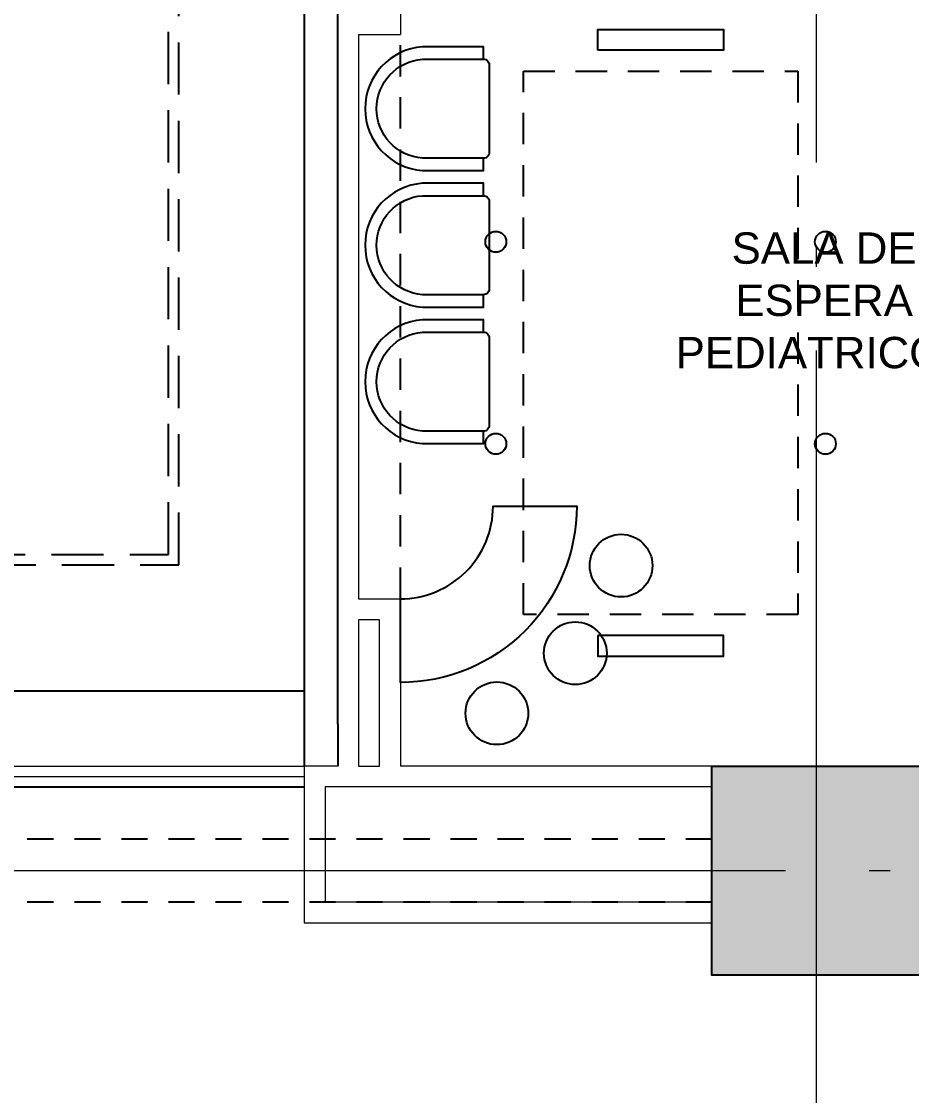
# Model space of a CAD drawing. Header units: metres. Extents: x -22 to 564, y 0 to 143.
# Drawn here: x 219.48 to 223.74, y 47.9 to 53.04 of the extents above; entities that cross this region are included whole.
import ezdxf

# ---------------------------------------------------------------- set-up
doc = ezdxf.new("R2010")
doc.units = ezdxf.units.M
for name, pattern in [('EJES630', [6.3, 5.5, -0.4, 0, -0.4]), ('XREF 2N NEURO-ONCOLOGIA$0$DASHED2', [0.375, 0.25, -0.125]), ('XREF 2N NEURO-ONCOLOGIA$0$HIDDE150', [0.24, 0.15, -0.09]), ('XREF 2N NEURO-ONCOLOGIA$0$HIDDEN2', [0.1875, 0.125, -0.0625])]:
    doc.linetypes.add(name, pattern=pattern)
for name, color, linetype, lineweight in [('EJES', 11, 'EJES630', 0), ('XREF 2N NEURO-ONCOLOGIA$0$HERRERIAS', 1, 'Continuous', 18), ('XREF 2N NEURO-ONCOLOGIA$0$MUROS DE TABLAROCA', 150, 'Continuous', 13)]:
    doc.layers.add(name, color=color, linetype=linetype, lineweight=lineweight)
for name, color, linetype in [('TEXTO', 7, 'Continuous'), ('XREF 2N NEURO-ONCOLOGIA$0$-CG-M-WALL', 7, 'Continuous'), ('XREF 2N NEURO-ONCOLOGIA$0$COLUMNAS', 6, 'Continuous'), ('XREF 2N NEURO-ONCOLOGIA$0$CONTRAVENTEOS', 6, 'XREF 2N NEURO-ONCOLOGIA$0$HIDDEN2'), ('XREF 2N NEURO-ONCOLOGIA$0$LAMINA MULTIPERFORADA', 9, 'Continuous'), ('XREF 2N NEURO-ONCOLOGIA$0$LAMPARAS 1', 112, 'Continuous'), ('XREF 2N NEURO-ONCOLOGIA$0$MOBILIARIO', 161, 'Continuous'), ('XREF 2N NEURO-ONCOLOGIA$0$Mobiliario Fijo', 40, 'Continuous'), ('XREF 2N NEURO-ONCOLOGIA$0$MUROS BAJOS', 2, 'Continuous'), ('XREF 2N NEURO-ONCOLOGIA$0$NOVIDESA', 11, 'Continuous'), ('XREF 2N NEURO-ONCOLOGIA$0$PLAFONES', 20, 'XREF 2N NEURO-ONCOLOGIA$0$HIDDE150'), ('XREF 2N NEURO-ONCOLOGIA$0$PROYECCIÓN', 252, 'XREF 2N NEURO-ONCOLOGIA$0$HIDDE150')]:
    doc.layers.add(name, color=color, linetype=linetype)
doc.styles.add('100 LOCALES 25', font='arial.ttf', dxfattribs={"height": 0.25})

# ---------------------------------------------------------------- blocks, each defined once
blk = doc.blocks.new('XREF 2N NEURO-ONCOLOGIA$0$C-1')
at = {"layer": 'XREF 2N NEURO-ONCOLOGIA$0$-CG-M-WALL', "true_color": 0x636466}
h = blk.add_hatch(color=251, dxfattribs=at)
h.dxf.hatch_style = 1
h.paths.add_polyline_path([(-0.5, -0.5), (-0.5, 0.5), (0.5, 0.5), (0.5, -0.5)])
blk.add_lwpolyline([(-0.5, -0.5), (-0.5, 0.5), (0.5, 0.5), (0.5, -0.5)], close=True)
blk = doc.blocks.new('XREF 2N NEURO-ONCOLOGIA$0$Ref Arq Nivel 2$0$Silla 2')
blk.add_lwpolyline([(-0.2154, -0.025, -0.414214), (-0.1904, 0), (0.1904, 0, -0.414214), (0.2154, -0.025)], format="xyb")
blk.add_lwpolyline([(-0.2154, -0.29), (-0.2154, -0.025), (-0.2692, -0.025), (-0.2692, -0.29, 0.928571), (0.2692, -0.29), (0.2692, -0.025), (0.2154, -0.025), (0.2154, -0.29, -0.928571)], format="xyb", close=True)
blk = doc.blocks.new('XREF 2N NEURO-ONCOLOGIA')
at = {"layer": 'XREF 2N NEURO-ONCOLOGIA$0$CONTRAVENTEOS', "elevation": 0}
blk.add_lwpolyline([(15.6739, 24.2576), (15.6739, 31.3576), (15.3739, 31.3576), (15.3739, 24.2576)], close=True, dxfattribs=at)
at = {"layer": 'XREF 2N NEURO-ONCOLOGIA$0$HERRERIAS'}
for p, q in [((15.9739, 29.4076, 0), (15.9739, 26.2076, 0)), ((16.0239, 29.4076, 0), (16.0239, 26.2076, 0))]:
    blk.add_line(p, q, dxfattribs=at)
at = {"layer": 'XREF 2N NEURO-ONCOLOGIA$0$LAMINA MULTIPERFORADA', "linetype": 'XREF 2N NEURO-ONCOLOGIA$0$DASHED2', "elevation": 0}
for points in [[(-0.7361, 52.1676), (17.0364, 52.1676), (17.0364, 26.8579), (22.3339, 26.8579), (22.3314, -3.0724), (-0.7361, -3.0724)], [(-0.6861, 52.1176), (16.9864, 52.1176), (16.9864, 26.8079), (22.2839, 26.8079), (22.2814, -3.0224), (-0.6861, -3.0224)]]:
    blk.add_lwpolyline(points, close=True, dxfattribs=at)
at = {"layer": 'XREF 2N NEURO-ONCOLOGIA$0$LAMPARAS 1', "elevation": 0}
for points in [[(16.6489, 24.8027), (16.5489, 24.8027), (16.5489, 24.2027), (16.6489, 24.2027)], [(19.4489, 24.8027), (19.5489, 24.8027), (19.5489, 24.2027), (19.4489, 24.2027)]]:
    blk.add_lwpolyline(points, close=True, dxfattribs=at)
at = {"layer": 'XREF 2N NEURO-ONCOLOGIA$0$LAMPARAS 1'}
for centre in [(17.5656, 25.2909, 0), (18.5323, 25.2909, 0), (17.5656, 23.7144, 0), (18.5323, 23.7144, 0)]:
    blk.add_circle(centre, 0.05, dxfattribs=at)
at = {"layer": 'XREF 2N NEURO-ONCOLOGIA$0$MOBILIARIO'}
for centre in [(16.2761, 25.2861, 0), (16.5637, 24.9108, 0), (16.9827, 24.692, 0)]:
    blk.add_circle(centre, 0.15, dxfattribs=at)
at = {"layer": 'XREF 2N NEURO-ONCOLOGIA$0$Mobiliario Fijo', "elevation": 0}
blk.add_lwpolyline([(16.8239, 25.7477, 0.414214), (17.2673, 25.3043), (17.2673, 24.9043, -0.414214), (16.4239, 25.7477)], format="xyb", close=True, dxfattribs=at)
at = {"layer": 'XREF 2N NEURO-ONCOLOGIA$0$MUROS BAJOS'}
for p, q in [((15.9239, 29.4076, 0), (15.9239, 26.2076, 0)), ((16.3839, 29.4076, 0), (16.3839, 26.2076, 0))]:
    blk.add_line(p, q, dxfattribs=at)
at = {"layer": 'XREF 2N NEURO-ONCOLOGIA$0$MUROS DE TABLAROCA'}
for p, q in [((16.0239, 26.0477), (16.0239, 26.2076)), ((15.9239, 24.2576), (15.9239, 26.1076)), ((16.0239, 26.0477), (20.424, 26.0477)), ((16.8239, 25.9477), (16.8239, 25.7477)), ((19.524, 25.9475), (16.8239, 25.9475)), ((19.524, 25.9477), (19.524, 25.7477)), ((16.0239, 24.2576), (16.0239, 25.7477)), ((16.8239, 25.7477), (16.0239, 25.7477)), ((20.324, 25.7477), (19.524, 25.7477))]:
    blk.add_line(p, q, dxfattribs=at)
for points in [[(16.0239, 26.2076), (15.9239, 26.2076), (15.2739, 26.2076), (15.2739, 24.2576)], [(15.9239, 26.1076), (15.3739, 26.1076), (15.3739, 24.2576)]]:
    blk.add_lwpolyline(points, dxfattribs=at)
blk.add_lwpolyline([(16.7239, 25.9475), (16.0239, 25.9475), (16.0239, 25.8477), (16.7239, 25.8477)], close=True, dxfattribs=at)
at = {"layer": 'XREF 2N NEURO-ONCOLOGIA$0$NOVIDESA'}
for p, q in [((16.3839, 26.2076, 0), (16.0239, 26.2076, 0)), ((16.224, 26.0476, 0), (16.0239, 26.0476, 0))]:
    blk.add_line(p, q, dxfattribs=at)
at = {"layer": 'XREF 2N NEURO-ONCOLOGIA$0$NOVIDESA', "elevation": 0}
for points in [[(21.6839, 21.6976), (21.6839, 26.2076), (16.3838, 26.2076)], [(16.2239, 26.0477), (21.5239, 26.0477), (21.5239, 21.8576)]]:
    blk.add_lwpolyline(points, dxfattribs=at)
at = {"layer": 'XREF 2N NEURO-ONCOLOGIA$0$PLAFONES', "elevation": 0}
blk.add_lwpolyline([(16.7489, 25.1592), (19.3489, 25.1592), (19.3489, 23.8461), (16.7489, 23.8461)], close=True, dxfattribs=at)
at = {"layer": 'XREF 2N NEURO-ONCOLOGIA$0$PROYECCIÓN'}
blk.add_line((16.8239, 25.7477, 0), (19.524, 25.7477, 0), dxfattribs=at)
at = {"layer": 'XREF 2N NEURO-ONCOLOGIA$0$COLUMNAS'}
blk.add_blockref('XREF 2N NEURO-ONCOLOGIA$0$C-1', (15.5239, 23.7576), dxfattribs=at)
at = {"layer": 'XREF 2N NEURO-ONCOLOGIA$0$MOBILIARIO', "xscale": 1.099999999999994, "yscale": 1.099999999999994, "zscale": 1.099999999999994, "rotation": 180}
for p in [(17.863, 25.3227, 0), (18.516, 25.3227, 0), (19.169, 25.3227, 0)]:
    blk.add_blockref('XREF 2N NEURO-ONCOLOGIA$0$Ref Arq Nivel 2$0$Silla 2', p, dxfattribs=at)

msp = doc.modelspace()

# ---------------------------------------------------------------- block references
at = {"rotation": 90}
msp.add_blockref('XREF 2N NEURO-ONCOLOGIA', (247.0412, 33.4511), dxfattribs=at)

# ---------------------------------------------------------------- next in the draw order: linework, layer by layer
at = {"layer": 'EJES'}
for p, q in [((223.2836, 33.1628), (223.2836, 58.5478)), ((192.036, 48.9751), (248.8132, 48.9751))]:
    msp.add_line(p, q, dxfattribs=at)

# ---------------------------------------------------------------- next in the draw order: texts
at = {"layer": 'TEXTO', "insert": (222.4831, 52.0284, 0.0049), "char_height": 0.15, "width": 1.674895, "attachment_point": 1, "style": '100 LOCALES 25'}
msp.add_mtext('\\pxqc;SALA DE ESPERA PEDIATRICOS', dxfattribs=at)

doc.saveas('drawing.dxf')
